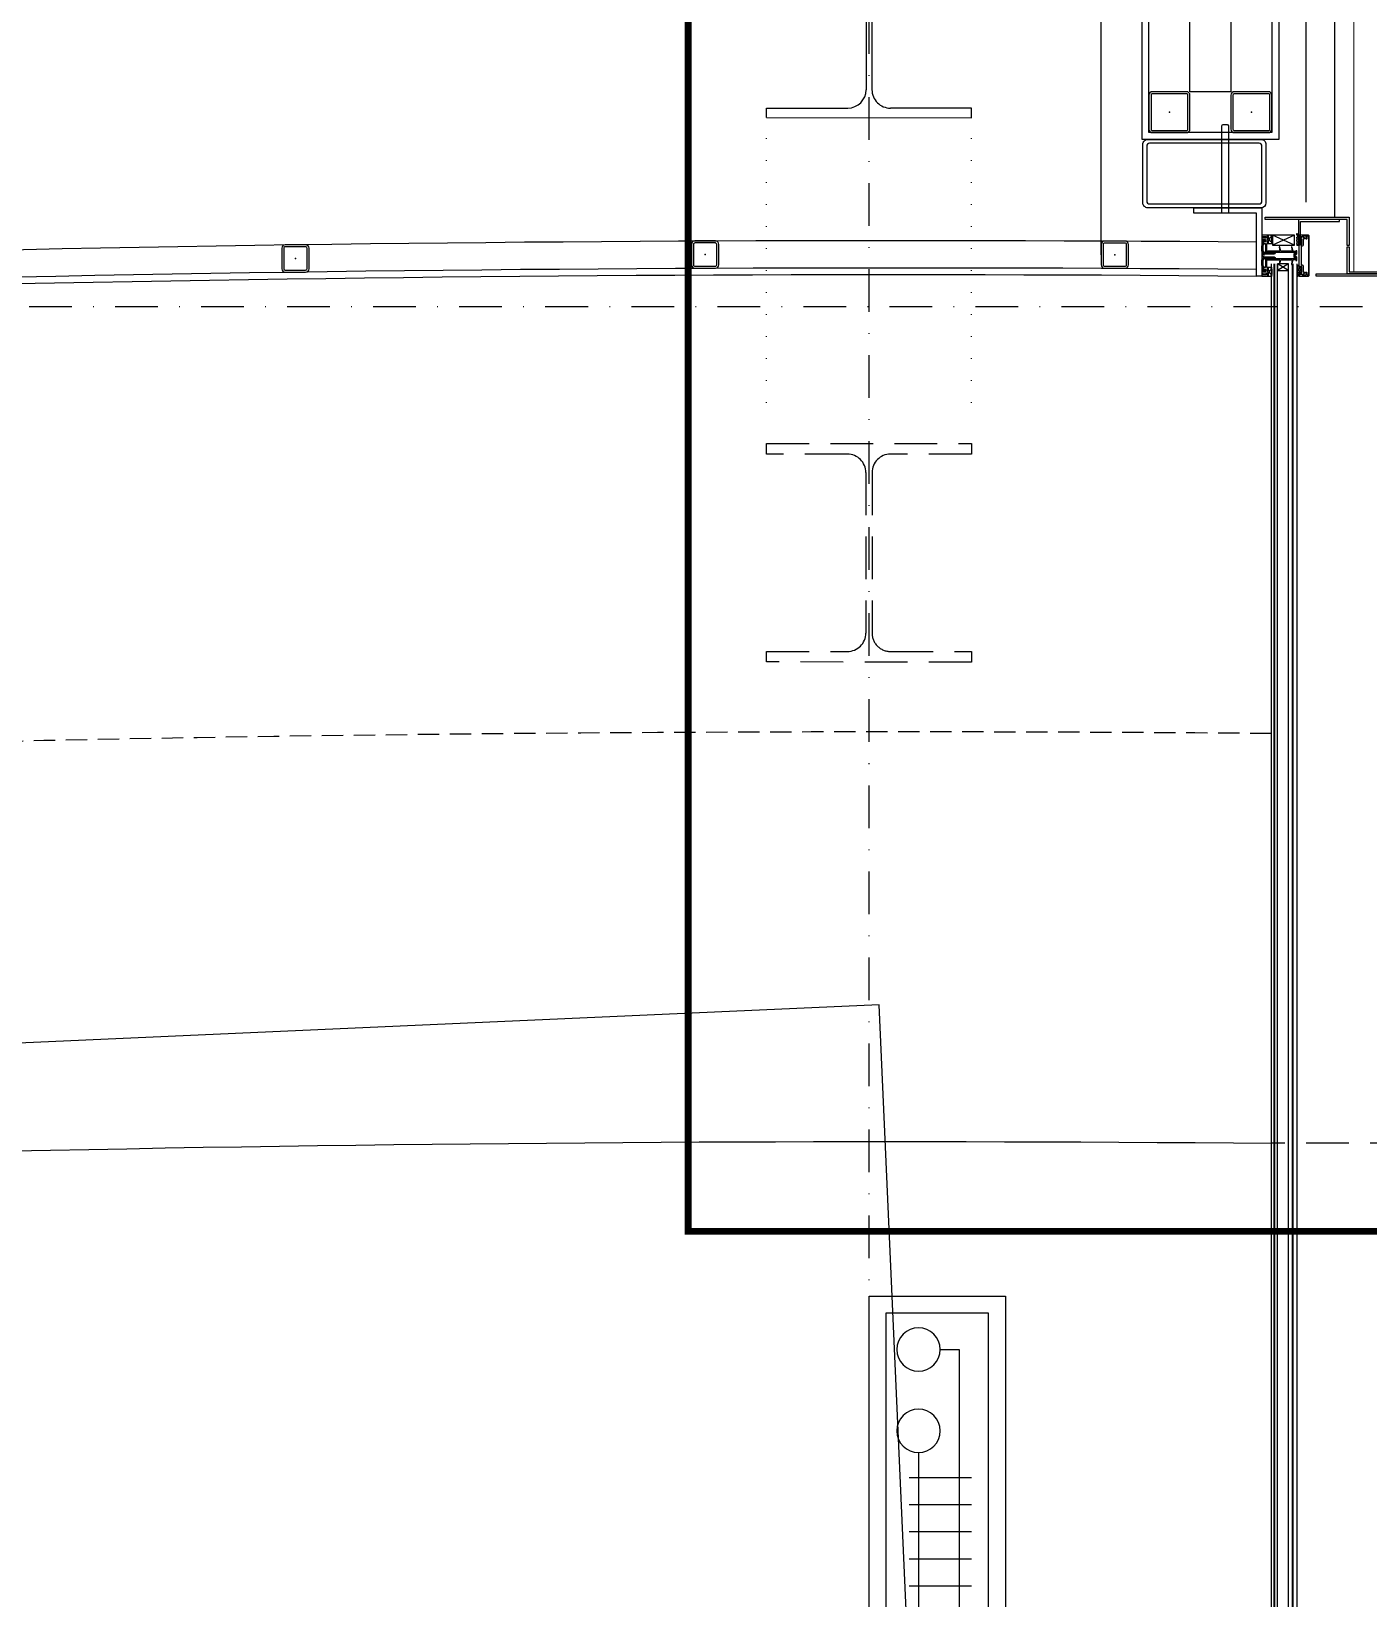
# Model space of a CAD drawing. Extents: x -1299 to 23780, y -3010 to 8106.
# Drawn here: x 10544.8 to 10740.5, y 1795.9 to 2025.3 of the extents above; entities that cross this region are included whole.
import ezdxf

# ---------------------------------------------------------------- set-up
doc = ezdxf.new("R2010")
doc.units = 0
doc.header["$LTSCALE"] = 25
doc.header["$MEASUREMENT"] = 0
for name, pattern in [('DASHDOT2', [0.5, 0.25, -0.125, 0, -0.125]), ('DASHED2', [0.375, 0.25, -0.125]), ('DOT2', [0.125, 0, -0.125]), ('HIDDEN', [0.375, 0.25, -0.125]), ('HIDDEN2', [4.7625, 3.175, -1.5875])]:
    doc.linetypes.add(name, pattern=pattern)
doc.layers.get('0').update_dxf_attribs({"color": 9, "lineweight": 9})
for name, color, linetype, lineweight in [('04', 9, 'Continuous', 9), ('06C', 9, 'Continuous', 9), ('06D', 9, 'Continuous', 9), ('10', 9, 'Continuous', 9), ('11', 9, 'Continuous', 9), ('15', 9, 'Continuous', 9), ('20', 9, 'DOT2', 9), ('21', 9, 'Continuous', 9), ('24', 9, 'DASHDOT2', 9), ('32', 9, 'Continuous', 9), ('33', 9, 'BATTING', 9)]:
    doc.layers.add(name, color=color, linetype=linetype, lineweight=lineweight)
doc.styles.add('MuuM_TEXT-STANDART', font='ARIALN.TTF')
doc.linetypes.add('BATTING', pattern='A,0.0001,-0.1,[134,ltypeshp.shx,S=0.1,R=0,X=-0.1,Y=0],-0.2,[134,ltypeshp.shx,S=0.1,R=180,X=0.1,Y=0],-0.1', length=0.4001)

# ---------------------------------------------------------------- blocks, each defined once
blk = doc.blocks.new('p-konvektor_audi')
for p, q in [((250, 89.48), (0, 89.47)), ((250, 89.47), (0, 89.48)), ((0, 89.48), (0, 69.47)), ((250, 69.47), (250, 89.47)), ((199.29, 85.44), (2.49, 85.42)), ((16.61, 71.95), (16.6, 86.99)), ((30.73, 71.95), (30.72, 86.99)), ((44.85, 71.95), (44.84, 86.99)), ((58.96, 71.95), (58.96, 86.99)), ((73.08, 71.95), (73.08, 86.99)), ((87.2, 71.95), (87.2, 86.99)), ((101.32, 71.95), (101.32, 86.99)), ((115.44, 71.95), (115.44, 86.99)), ((129.56, 71.95), (129.56, 86.99)), ((143.68, 71.95), (143.68, 86.98)), ((157.8, 71.95), (157.8, 86.98)), ((171.92, 71.94), (171.92, 86.98)), ((186.04, 71.94), (186.04, 86.98)), ((191.48, 71.95), (200.19, 86.99)), ((242.21, 82.69), (197.7, 82.69)), ((203.55, 84.5), (203.55, 75.36)), ((207.52, 84.5), (207.52, 75.36)), ((211.5, 84.5), (211.5, 75.36)), ((215.48, 84.5), (215.48, 75.36)), ((219.45, 84.5), (219.45, 75.36)), ((223.43, 84.5), (223.43, 75.36)), ((242.21, 79.91), (242.21, 82.69)), ((196.99, 81.46), (2.49, 81.45)), ((194.68, 77.48), (2.49, 77.47)), ((227.1, 76.72), (194.25, 76.73)), ((192.38, 73.51), (2.49, 73.49)), ((0, 69.47), (250, 69.47))]:
    blk.add_line(p, q)
for points in [[(250, 89.47), (0, 89.47), (0, 69.47), (250, 69.47)], [(247.51, 86.99), (247.51, 71.95), (2.49, 71.95), (2.49, 86.99)]]:
    blk.add_lwpolyline(points, close=True)
for centre in [(230.28, 76.72), (242.21, 76.72)]:
    blk.add_circle(centre, 3.18)
blk = doc.blocks.new('p-audi_arac')
at = {"layer": '06D', "lineweight": 0, "flags": 128}
blk.add_lwpolyline([(695.6, 0.8), (-4.4, 0.8), (-4.4, 400.8), (695.6, 400.8)], close=True, dxfattribs=at)
blk = doc.blocks.new('*U452')
at = {"layer": '15'}
for p, q in [((1.47, -18.95), (208.25, -18.95)), ((1.47, -19.35), (208.25, -19.35)), ((1.47, -19.42), (208.25, -19.42)), ((1.47, -19.82), (208.25, -19.82)), ((1.47, -21.42), (208.25, -21.42)), ((1.47, -22.02), (208.25, -22.02)), ((1.47, -22.1), (208.25, -22.1)), ((1.47, -22.7), (208.25, -22.7))]:
    blk.add_line(p, q, dxfattribs=at)
blk = doc.blocks.new('p-profil_bitis')
for p, q in [((-1.5, 2.16), (-3, 5.37)), ((-3, 2.16), (-1.5, 5.37)), ((1.2, 3.05), (2.2, 4.65)), ((2.2, 3.05), (1.2, 4.65))]:
    blk.add_line(p, q)
for points in [[(-2.9, 6.02), (-2.89, 6.01), (-2.88, 6), (-2.88, 6), (-2.87, 6), (-2.48, 6), (-2.47, 6), (-2.46, 6), (-2.46, 6.01), (-2.45, 6.02), (-2.43, 6.06), (-2.41, 6.08), (-2.4, 6.09), (-2.38, 6.09), (-2.37, 6.1), (-2.35, 6.09), (-2.33, 6.09), (-2.32, 6.08), (-2.3, 6.06), (-2.28, 6.01), (-2.27, 6.01), (-2.27, 6), (-2.26, 6), (-2.25, 6), (-1.76, 6), (-1.76, 5.49), (-1.76, 5.48), (-1.77, 5.47), (-1.77, 5.46), (-1.78, 5.46), (-1.79, 5.45), (-1.8, 5.45), (-1.81, 5.45), (-1.82, 5.46), (-1.83, 5.46), (-1.84, 5.47), (-1.89, 5.55), (-1.89, 5.56), (-1.9, 5.57), (-1.9, 5.57), (-1.91, 5.57), (-1.92, 5.57), (-1.93, 5.57), (-1.93, 5.56), (-1.94, 5.55), (-1.99, 5.46), (-1.99, 5.46), (-2, 5.46), (-2, 5.45), (-2.01, 5.45), (-2.02, 5.45), (-2.1, 5.45), (-2.11, 5.45), (-2.12, 5.45), (-2.12, 5.46), (-2.13, 5.46), (-2.13, 5.47), (-2.13, 5.47), (-2.14, 5.48), (-2.14, 5.5), (-2.23, 5.45), (-2.54, 5.45), (-2.62, 5.5), (-2.62, 5.48), (-2.63, 5.47), (-2.63, 5.46), (-2.63, 5.46), (-2.64, 5.45), (-2.65, 5.45), (-2.65, 5.45), (-2.74, 5.45), (-2.75, 5.45), (-2.76, 5.45), (-2.76, 5.46), (-2.77, 5.46), (-2.77, 5.46), (-2.82, 5.55), (-2.83, 5.56), (-2.83, 5.57), (-2.84, 5.57), (-2.85, 5.57), (-2.86, 5.57), (-2.86, 5.57), (-2.87, 5.56), (-2.87, 5.55), (-2.92, 5.47), (-2.93, 5.46), (-2.94, 5.46), (-2.95, 5.45), (-2.96, 5.45), (-2.97, 5.45), (-2.98, 5.46), (-2.99, 5.46), (-2.99, 5.47), (-3, 5.48), (-3, 5.49), (-3, 6.92), (-3, 6.93), (-3, 6.93), (-2.99, 6.94), (-2.99, 6.95), (-2.98, 6.95), (-2.97, 6.95), (-2.37, 6.95), (-2.36, 6.95), (-2.35, 6.95), (-2.35, 6.94), (-2.34, 6.93), (-2.34, 6.93), (-2.34, 6.92), (-2.34, 6.47), (-2.34, 6.44), (-2.32, 6.41), (-2.3, 6.38), (-2.28, 6.37), (-2.25, 6.35), (-2.22, 6.35), (-2.04, 6.35), (-2.03, 6.35), (-2.02, 6.35), (-2.01, 6.36), (-2, 6.37), (-1.99, 6.38), (-1.99, 6.39), (-1.99, 6.4), (-1.99, 6.54), (-2.05, 6.54), (-2.06, 6.54), (-2.08, 6.55), (-2.09, 6.55), (-2.09, 6.56), (-2.1, 6.58), (-2.1, 6.59), (-2.1, 6.6), (-2.1, 6.62), (-2.09, 6.63), (-2.08, 6.65), (-2.07, 6.66), (-2.05, 6.67), (-2.04, 6.68), (-2.02, 6.68), (-1.79, 6.68), (-1.78, 6.68), (-1.78, 6.68), (-1.77, 6.67), (-1.76, 6.66), (-1.76, 6.66), (-1.76, 6.65), (-1.76, 6.4), (-0.65, 6.4), (-0.62, 6.4), (-0.58, 6.39), (-0.56, 6.37), (-0.53, 6.35), (-0.51, 6.32), (-0.5, 6.28), (-0.5, 6.25), (-0.5, 2.04), (-0.5, 2.01), (-0.49, 1.99), (-0.47, 1.96), (-0.45, 1.94), (-0.42, 1.93), (-0.39, 1.92), (-0.36, 1.92), (-0.33, 1.93), (-0.31, 1.94), (-0.29, 1.96), (-0.27, 1.99), (-0.26, 2.01), (-0.25, 2.04), (-0.25, 2.25), (-0.25, 2.26), (-0.25, 2.26), (-0.25, 2.27), (-0.24, 2.28), (-0.23, 2.28), (-0.23, 2.28), (0.22, 2.28), (0.23, 2.28), (0.24, 2.28), (0.25, 2.27), (0.25, 2.26), (0.25, 2.26), (0.26, 2.25), (0.26, 2.04), (0.26, 2.01), (0.27, 1.99), (0.29, 1.96), (0.31, 1.94), (0.33, 1.93), (0.36, 1.92), (0.39, 1.92), (0.42, 1.93), (0.45, 1.94), (0.47, 1.96), (0.49, 1.99), (0.5, 2.01), (0.5, 2.04), (0.5, 6.25), (0.51, 6.29), (0.52, 6.33), (0.54, 6.36), (0.58, 6.38), (0.61, 6.4), (0.65, 6.4), (1.76, 6.4), (1.76, 6.65), (1.76, 6.66), (1.76, 6.66), (1.77, 6.67), (1.77, 6.67), (1.78, 6.68), (1.78, 6.68), (1.79, 6.68), (2.02, 6.68), (2.04, 6.68), (2.06, 6.67), (2.08, 6.66), (2.09, 6.64), (2.1, 6.62), (2.1, 6.6), (2.1, 6.59), (2.1, 6.58), (2.1, 6.57), (2.09, 6.56), (2.08, 6.55), (2.07, 6.54), (2.06, 6.54), (2.05, 6.54), (1.99, 6.54), (1.99, 6.4), (1.99, 6.39), (1.99, 6.38), (2, 6.37), (2.01, 6.36), (2.02, 6.35), (2.03, 6.35), (2.04, 6.35), (2.22, 6.35), (2.25, 6.35), (2.28, 6.37), (2.3, 6.38), (2.32, 6.41), (2.34, 6.44), (2.34, 6.47), (2.34, 6.92), (2.34, 6.93), (2.34, 6.93), (2.35, 6.94), (2.35, 6.95), (2.36, 6.95), (2.37, 6.95), (2.97, 6.95), (2.98, 6.95), (2.98, 6.95), (2.99, 6.94), (2.99, 6.94), (3, 6.93), (3, 6.93), (3, 6.92), (3, 5.49), (3, 5.48), (3, 5.47), (2.99, 5.46), (2.98, 5.46), (2.97, 5.45), (2.96, 5.45), (2.96, 5.45), (2.95, 5.45), (2.94, 5.46), (2.93, 5.46), (2.92, 5.47), (2.87, 5.55), (2.87, 5.56), (2.86, 5.57), (2.86, 5.57), (2.85, 5.57), (2.84, 5.57), (2.83, 5.57), (2.83, 5.56), (2.82, 5.55), (2.77, 5.46), (2.77, 5.46), (2.76, 5.46), (2.76, 5.45), (2.75, 5.45), (2.74, 5.45), (2.65, 5.45), (2.65, 5.45), (2.64, 5.45), (2.63, 5.46), (2.63, 5.46), (2.63, 5.47), (2.62, 5.48), (2.62, 5.5), (2.53, 5.45), (2.22, 5.45), (2.13, 5.5), (2.13, 5.48), (2.13, 5.47), (2.13, 5.47), (2.13, 5.46), (2.12, 5.46), (2.12, 5.45), (2.11, 5.45), (2.1, 5.45), (2.02, 5.45), (2.01, 5.45), (2, 5.45), (1.99, 5.46), (1.99, 5.46), (1.94, 5.55), (1.93, 5.56), (1.93, 5.57), (1.92, 5.57), (1.91, 5.57), (1.9, 5.57), (1.9, 5.57), (1.89, 5.56), (1.89, 5.55), (1.84, 5.47), (1.83, 5.46), (1.82, 5.46), (1.81, 5.45), (1.8, 5.45), (1.79, 5.45), (1.78, 5.46), (1.77, 5.46), (1.77, 5.47), (1.76, 5.48), (1.76, 5.49), (1.76, 6), (2.25, 6), (2.26, 6), (2.26, 6), (2.27, 6.01), (2.27, 6.01), (2.28, 6.01), (2.3, 6.06), (2.31, 6.07), (2.33, 6.09), (2.34, 6.09), (2.36, 6.1), (2.37, 6.1), (2.39, 6.09), (2.4, 6.09), (2.42, 6.07), (2.43, 6.06), (2.45, 6.02), (2.46, 6.01), (2.46, 6), (2.47, 6), (2.48, 6), (2.87, 6), (2.88, 6), (2.88, 6), (2.89, 6.01), (2.9, 6.02), (2.9, 6.02), (2.9, 6.03), (2.9, 6.04), (2.9, 6.05), (2.87, 6.1), (2.86, 6.11), (2.85, 6.11), (2.84, 6.12), (2.83, 6.12), (2.82, 6.12), (2.81, 6.12), (2.8, 6.11), (2.79, 6.11), (2.78, 6.1), (2.74, 6.02), (2.73, 6.01), (2.72, 6.01), (2.72, 6), (2.71, 6), (2.7, 6), (2.69, 6.01), (2.69, 6.01), (2.68, 6.02), (2.64, 6.1), (2.63, 6.11), (2.62, 6.11), (2.61, 6.12), (2.6, 6.12), (2.59, 6.12), (2.58, 6.12), (2.57, 6.11), (2.56, 6.11), (2.55, 6.1), (2.51, 6.02), (2.5, 6.01), (2.5, 6.01), (2.49, 6), (2.48, 6), (2.48, 6), (2.47, 6), (2.46, 6.01), (2.46, 6.01), (2.45, 6.02), (2.41, 6.1), (2.4, 6.11), (2.39, 6.11), (2.38, 6.12), (2.37, 6.12), (2.36, 6.12), (2.35, 6.12), (2.34, 6.11), (2.33, 6.11), (2.32, 6.1), (2.28, 6.02), (2.27, 6.01), (2.26, 6.01), (2.26, 6), (2.25, 6), (2.24, 6), (2.24, 6.01), (2.23, 6.01), (2.22, 6.02), (2.18, 6.1), (2.17, 6.11), (2.16, 6.11), (2.15, 6.12), (2.14, 6.12), (2.13, 6.12), (2.12, 6.12), (2.11, 6.11), (2.1, 6.11), (2.09, 6.1), (2.05, 6.02), (2.04, 6.01), (2.03, 6.01), (2.03, 6), (2.02, 6), (2.01, 6), (2.01, 6.01), (2, 6.01), (1.99, 6.02), (1.95, 6.1), (1.94, 6.11), (1.93, 6.11), (1.92, 6.12), (1.91, 6.12), (1.9, 6.12), (1.89, 6.12), (1.88, 6.11), (1.87, 6.11), (1.86, 6.1), (1.82, 6.02), (1.81, 6.01), (1.81, 6.01), (1.8, 6), (1.79, 6), (1.78, 6), (1.77, 6.01), (1.77, 6.01), (1.76, 6.02), (1.76, 6.02), (1.76, 6.03), (1.76, 6.17), (1.76, 6.18), (1.76, 6.19), (1.75, 6.19), (1.74, 6.2), (1.74, 6.2), (1.73, 6.2), (0.8, 6.2), (0.8, 6.23), (0.79, 6.25), (0.77, 6.27), (0.76, 6.28), (0.73, 6.3), (0.71, 6.3), (0.68, 6.3), (0.66, 6.29), (0.64, 6.28), (0.62, 6.26), (0.61, 6.24), (0.6, 6.22), (0.6, 6.2), (0.6, 6.17), (0.61, 6.15), (0.63, 6.13), (0.65, 6.12), (0.65, 4.3), (1.25, 4.41), (1.26, 4.41), (1.27, 4.4), (1.28, 4.4), (1.29, 4.39), (1.3, 4.38), (1.3, 4.38), (1.3, 4.37), (1.3, 4.36), (1.29, 4.35), (1.29, 4.34), (1.28, 4.33), (1.27, 4.33), (0.65, 4.15), (0.65, 2.51), (1.25, 2.62), (1.26, 2.62), (1.27, 2.61), (1.28, 2.61), (1.29, 2.6), (1.3, 2.59), (1.3, 2.59), (1.3, 2.58), (1.3, 2.57), (1.29, 2.56), (1.29, 2.55), (1.28, 2.54), (1.27, 2.54), (0.64, 2.36), (0.62, 2.35), (0.6, 2.33), (0.59, 2.32), (0.58, 2.3), (0.58, 2.28), (0.58, 1.97), (0.7, 1.97), (0.7, 1.83), (0.26, 1.83), (0.14, 1.95), (0.14, 2.05), (0.14, 2.06), (0.14, 2.06), (0.13, 2.07), (0.13, 2.07), (0.12, 2.08), (0.12, 2.08), (0.11, 2.08), (-0.11, 2.08), (-0.12, 2.08), (-0.12, 2.08), (-0.13, 2.07), (-0.13, 2.07), (-0.14, 2.06), (-0.14, 2.06), (-0.14, 2.05), (-0.14, 1.95), (-0.26, 1.83), (-0.7, 1.83), (-0.7, 1.97), (-0.58, 1.97), (-0.58, 2.28), (-0.58, 2.3), (-0.59, 2.32), (-0.6, 2.34), (-0.62, 2.35), (-0.64, 2.36), (-1.27, 2.54), (-1.28, 2.54), (-1.29, 2.55), (-1.29, 2.56), (-1.3, 2.57), (-1.3, 2.58), (-1.3, 2.59), (-1.3, 2.59), (-1.29, 2.6), (-1.28, 2.61), (-1.27, 2.61), (-1.26, 2.62), (-1.25, 2.62), (-0.65, 2.51), (-0.65, 4.15), (-1.27, 4.33), (-1.28, 4.33), (-1.29, 4.34), (-1.29, 4.35), (-1.3, 4.36), (-1.3, 4.37), (-1.3, 4.38), (-1.3, 4.38), (-1.29, 4.39), (-1.28, 4.4), (-1.27, 4.4), (-1.26, 4.41), (-1.25, 4.41), (-0.65, 4.3), (-0.65, 6.12), (-0.63, 6.13), (-0.61, 6.15), (-0.6, 6.17), (-0.6, 6.2), (-0.6, 6.22), (-0.61, 6.24), (-0.62, 6.26), (-0.64, 6.28), (-0.66, 6.29), (-0.68, 6.3), (-0.71, 6.3), (-0.73, 6.3), (-0.76, 6.28), (-0.77, 6.27), (-0.79, 6.25), (-0.8, 6.23), (-0.8, 6.2), (-1.73, 6.2), (-1.74, 6.2), (-1.74, 6.2), (-1.75, 6.19), (-1.76, 6.19), (-1.76, 6.18), (-1.76, 6.17), (-1.76, 6.03), (-1.76, 6.02), (-1.76, 6.02), (-1.77, 6.01), (-1.78, 6.01), (-1.78, 6), (-1.79, 6), (-1.8, 6), (-1.81, 6.01), (-1.81, 6.01), (-1.82, 6.02), (-1.86, 6.1), (-1.87, 6.11), (-1.88, 6.11), (-1.89, 6.12), (-1.9, 6.12), (-1.91, 6.12), (-1.92, 6.12), (-1.93, 6.11), (-1.94, 6.11), (-1.95, 6.1), (-1.99, 6.02), (-2, 6.01), (-2.01, 6.01), (-2.01, 6), (-2.02, 6), (-2.03, 6), (-2.03, 6.01), (-2.04, 6.01), (-2.05, 6.02), (-2.09, 6.1), (-2.1, 6.11), (-2.11, 6.11), (-2.12, 6.12), (-2.13, 6.12), (-2.14, 6.12), (-2.15, 6.12), (-2.16, 6.11), (-2.17, 6.11), (-2.18, 6.1), (-2.22, 6.02), (-2.23, 6.01), (-2.24, 6.01), (-2.24, 6), (-2.25, 6), (-2.26, 6), (-2.26, 6.01), (-2.27, 6.01), (-2.28, 6.02), (-2.32, 6.1), (-2.33, 6.11), (-2.34, 6.11), (-2.35, 6.12), (-2.36, 6.12), (-2.37, 6.12), (-2.38, 6.12), (-2.39, 6.11), (-2.4, 6.11), (-2.41, 6.1), (-2.45, 6.02), (-2.46, 6.01), (-2.46, 6.01), (-2.47, 6), (-2.48, 6), (-2.48, 6), (-2.49, 6), (-2.5, 6.01), (-2.5, 6.01), (-2.51, 6.02), (-2.55, 6.1), (-2.56, 6.11), (-2.57, 6.11), (-2.58, 6.12), (-2.59, 6.12), (-2.6, 6.12), (-2.61, 6.12), (-2.62, 6.11), (-2.63, 6.11), (-2.64, 6.1), (-2.68, 6.02), (-2.69, 6.01), (-2.69, 6.01), (-2.7, 6), (-2.71, 6), (-2.72, 6), (-2.73, 6.01), (-2.73, 6.01), (-2.74, 6.02), (-2.78, 6.1), (-2.79, 6.11), (-2.8, 6.11), (-2.81, 6.12), (-2.82, 6.12), (-2.83, 6.12), (-2.84, 6.12), (-2.85, 6.11), (-2.86, 6.11), (-2.87, 6.1), (-2.9, 6.05), (-2.9, 6.04), (-2.9, 6.03)], [(-3, 5.37), (-1.5, 5.37), (-1.5, 2.16), (-3, 2.16)], [(-2.81, 6.34), (-2.81, 6.33), (-2.8, 6.33), (-2.8, 6.32), (-2.79, 6.32), (-2.78, 6.32), (-2.56, 6.32), (-2.55, 6.32), (-2.55, 6.32), (-2.54, 6.33), (-2.54, 6.33), (-2.53, 6.34), (-2.53, 6.34), (-2.53, 6.35), (-2.53, 6.77), (-2.53, 6.78), (-2.53, 6.78), (-2.54, 6.79), (-2.54, 6.79), (-2.55, 6.8), (-2.55, 6.8), (-2.56, 6.8), (-2.78, 6.8), (-2.79, 6.8), (-2.79, 6.8), (-2.8, 6.79), (-2.8, 6.79), (-2.81, 6.78), (-2.81, 6.77)], [(-2.68, 5.61), (-2.67, 5.59), (-2.67, 5.58), (-2.65, 5.58), (-2.64, 5.57), (-2.63, 5.57), (-2.62, 5.57), (-2.62, 5.53), (-2.58, 5.57), (-2.17, 5.57), (-2.14, 5.53), (-2.14, 5.57), (-2.13, 5.57), (-2.12, 5.57), (-2.11, 5.57), (-2.1, 5.58), (-2.09, 5.59), (-2.08, 5.6), (-2.08, 5.61), (-2.08, 5.62), (-2.08, 5.68), (-2.21, 5.81), (-2.55, 5.81), (-2.68, 5.68), (-2.68, 5.62)], [(1.2, 3.05), (1.2, 4.65), (2.2, 4.65), (2.2, 3.05)], [(2.13, 5.57), (2.13, 5.53), (2.17, 5.57), (2.58, 5.57), (2.62, 5.53), (2.62, 5.57), (2.63, 5.57), (2.64, 5.57), (2.65, 5.57), (2.66, 5.58), (2.67, 5.59), (2.68, 5.6), (2.68, 5.61), (2.68, 5.62), (2.68, 5.68), (2.55, 5.81), (2.21, 5.81), (2.08, 5.68), (2.08, 5.62), (2.08, 5.61), (2.08, 5.6), (2.09, 5.59), (2.1, 5.58), (2.11, 5.57), (2.12, 5.57)], [(2.53, 6.35), (2.53, 6.34), (2.54, 6.33), (2.54, 6.33), (2.55, 6.32), (2.55, 6.32), (2.56, 6.32), (2.78, 6.32), (2.79, 6.32), (2.79, 6.32), (2.8, 6.33), (2.81, 6.33), (2.81, 6.34), (2.81, 6.35), (2.81, 6.77), (2.81, 6.78), (2.81, 6.78), (2.8, 6.79), (2.8, 6.79), (2.79, 6.8), (2.79, 6.8), (2.78, 6.8), (2.56, 6.8), (2.55, 6.8), (2.55, 6.8), (2.54, 6.79), (2.54, 6.79), (2.53, 6.78), (2.53, 6.77)], [(2.85, 0.85), (2.85, 1), (2.77, 1.14), (2.89, 1.5), (3, 1.5), (3, 0.1), (2.9, 0), (-2.9, 0), (-3, 0.1), (-3, 1.5), (-2.89, 1.5), (-2.77, 1.14), (-2.85, 0.99), (-2.85, 0.85), (-2.87, 0.85), (-2.87, 0.5), (-2.82, 0.45), (-2.47, 0.45), (-2.47, 0.37), (-2.52, 0.32), (-2.82, 0.32), (-2.87, 0.27), (-2.87, 0.18), (-2.82, 0.13), (2.82, 0.13), (2.87, 0.18), (2.87, 0.27), (2.82, 0.32), (2.52, 0.32), (2.47, 0.37), (2.47, 0.45), (2.82, 0.45), (2.87, 0.5), (2.87, 0.85)], [(-2.8, 0.99), (-2.69, 0.82), (-2.63, 0.73), (-2.54, 0.57), (-2.5, 0.55), (-2.47, 0.56), (-2.45, 0.6), (-2.45, 0.85), (-2.4, 0.9), (-1.53, 0.9), (-1.42, 0.94), (-1.38, 1.05), (-1.38, 1.13), (-1.33, 1.18), (-0.02, 1.18), (-0.01, 1.2), (0.01, 1.2), (0.03, 1.18), (1.33, 1.18), (1.38, 1.13), (1.38, 1.05), (1.42, 0.94), (1.53, 0.9), (2.4, 0.9), (2.45, 0.85), (2.45, 0.6), (2.47, 0.56), (2.5, 0.55), (2.54, 0.57), (2.63, 0.73), (2.8, 0.99), (2.78, 1.04), (2.71, 1.07), (2.7, 1.11), (2.7, 1.13), (2.8, 1.5), (2.48, 1.5), (2.4, 1.42), (2.4, 1.36), (2.52, 1.36), (2.52, 1.2), (2.42, 1.1), (1.58, 1.1), (1.58, 1.36), (1.7, 1.36), (1.7, 1.42), (1.62, 1.5), (-1.62, 1.5), (-1.7, 1.42), (-1.7, 1.36), (-1.58, 1.36), (-1.58, 1.1), (-2.42, 1.1), (-2.52, 1.2), (-2.52, 1.36), (-2.4, 1.36), (-2.4, 1.42), (-2.48, 1.5), (-2.8, 1.5), (-2.7, 1.13), (-2.7, 1.11), (-2.71, 1.07), (-2.78, 1.03)]]:
    blk.add_lwpolyline(points, close=True)
for points in [[(0.35, 6.5), (0.3, 6.68), (0.2, 6.79), (0.02, 6.85), (-0.16, 6.81), (-0.3, 6.68), (-0.35, 6.5), (-0.35, 6.55), (-0.36, 6.6), (-0.37, 6.65), (-0.39, 6.69), (-0.42, 6.74), (-0.45, 6.78), (-0.48, 6.82), (-0.52, 6.85), (-0.56, 6.88), (-0.6, 6.9), (-0.65, 6.92), (-0.7, 6.94), (-0.75, 6.95), (-0.8, 6.95), (-1.4, 6.95), (-1.54, 6.89), (-1.6, 6.85), (-2.1, 6.85), (-2.25, 6.78), (-2.3, 6.65), (-2.3, 6.6), (-2.25, 6.47), (-2.14, 6.4), (-2.04, 6.39), (-2.01, 6.53), (-2.11, 6.55), (-2.15, 6.6), (-2.15, 6.65), (-2.1, 6.7), (-1.6, 6.7), (-1.46, 6.76), (-1.4, 6.8), (-0.8, 6.8), (-0.64, 6.75), (-0.55, 6.66), (-0.5, 6.5), (-0.5, 5.15), (-0.4, 5.01), (-0.27, 5.02), (-0.2, 5.17), (-0.25, 5.2), (-0.2, 5.23), (-0.2, 5.35), (-0.25, 5.38), (-0.2, 5.41), (-0.2, 5.53), (-0.25, 5.56), (-0.2, 5.59), (-0.2, 5.71), (-0.25, 5.74), (-0.2, 5.77), (-0.2, 5.89), (-0.25, 5.92), (-0.2, 5.95), (-0.2, 6.07), (-0.25, 6.1), (-0.2, 6.13), (-0.2, 6.25), (-0.25, 6.28), (-0.2, 6.31), (-0.2, 6.5), (-0.12, 6.66), (0.02, 6.7), (0.12, 6.66), (0.2, 6.5), (0.2, 6.4), (0.25, 6.37), (0.2, 6.34), (0.2, 6.22), (0.25, 6.19), (0.2, 6.16), (0.2, 6.04), (0.25, 6.01), (0.2, 5.98), (0.2, 5.86), (0.25, 5.83), (0.2, 5.8), (0.2, 5.68), (0.25, 5.65), (0.2, 5.62), (0.2, 5.5), (0.25, 5.47), (0.2, 5.44), (0.2, 5.32), (0.25, 5.29), (0.2, 5.26), (0.2, 5.15), (0.3, 5.01), (0.4, 5.01), (0.5, 5.15), (0.5, 6.5), (0.55, 6.66), (0.64, 6.75), (0.8, 6.8), (1.4, 6.8), (1.46, 6.76), (1.6, 6.7), (2.1, 6.7), (2.15, 6.65), (2.15, 6.6), (2.11, 6.55), (2.01, 6.53), (2.04, 6.39), (2.13, 6.4), (2.25, 6.47), (2.3, 6.6), (2.3, 6.65), (2.23, 6.8), (2.1, 6.85), (1.6, 6.85), (1.54, 6.89), (1.4, 6.95), (0.8, 6.95), (0.75, 6.95), (0.7, 6.94), (0.65, 6.92), (0.61, 6.9), (0.56, 6.88), (0.52, 6.85), (0.48, 6.82), (0.45, 6.78), (0.42, 6.74), (0.4, 6.69), (0.38, 6.65), (0.36, 6.6), (0.35, 6.55), (0.35, 6.5), (0.35, 5.15)], [(-0.35, 6.5), (-0.35, 5.15)]]:
    blk.add_lwpolyline(points)
for points in [[(-1.77, 1.34, -10), (-1.77, 1.49, -10), (-1.76, 1.51, -10), (-1.73, 1.52, -10), (-1.64, 1.5, -10), (-1.48, 1.5, -10), (-1.48, 1.74, -10), (-1.52, 1.81, -10), (-1.54, 1.83, -10), (-1.57, 1.81, -10), (-1.62, 1.73, -10), (-1.65, 1.71, -10), (-1.69, 1.73, -10), (-1.74, 1.81, -10), (-1.77, 1.83, -10), (-1.79, 1.81, -10), (-1.84, 1.73, -10), (-1.88, 1.71, -10), (-1.91, 1.73, -10), (-1.96, 1.81, -10), (-1.99, 1.83, -10), (-2.01, 1.81, -10), (-2.06, 1.73, -10), (-2.09, 1.71, -10), (-2.13, 1.73, -10), (-2.18, 1.81, -10), (-2.2, 1.83, -10), (-2.23, 1.81, -10), (-2.28, 1.73, -10), (-2.31, 1.71, -10), (-2.35, 1.73, -10), (-2.4, 1.81, -10), (-2.42, 1.83, -10), (-2.45, 1.81, -10), (-2.5, 1.73, -10), (-2.53, 1.71, -10), (-2.57, 1.73, -10), (-2.62, 1.81, -10), (-2.64, 1.83, -10), (-2.67, 1.81, -10), (-2.74, 1.69, -10), (-2.86, 1.65, -10), (-2.95, 1.78, -10), (-3.09, 1.83, -10), (-3.21, 1.83, -10), (-3.23, 1.82, -10), (-3.24, 1.79, -10), (-3.23, 1.78, -10), (-3.14, 1.76, -10), (-3.02, 1.69, -10), (-2.98, 1.62, -10), (-2.98, 1.5, -10), (-2.55, 1.5, -10), (-2.46, 1.52, -10), (-2.45, 1.52, -10), (-2.44, 1.52, -10), (-2.43, 1.49, -10), (-2.43, 1.34, -10), (-2.54, 1.34, -10), (-2.54, 1.31, -10), (-2.38, 1.16, -10), (-2.34, 1.14, -10), (-2.22, 1.2, -10), (-1.97, 1.2, -10), (-1.86, 1.14, -10), (-1.8, 1.16, -10), (-1.66, 1.31, -10), (-1.66, 1.34, -10), (-1.77, 1.34, -10)], [(-1.89, 1.35, -10), (-1.93, 1.31, -10), (-2.26, 1.31, -10), (-2.31, 1.35, -10), (-2.31, 1.47, -10), (-2.26, 1.51, -10), (-1.93, 1.51, -10), (-1.89, 1.47, -10), (-1.89, 1.46, -10), (-1.89, 1.35, -10)], [(1.76, 1.34, -10), (1.76, 1.49, -10), (1.76, 1.51, -10), (1.73, 1.52, -10), (1.64, 1.5, -10), (1.48, 1.5, -10), (1.48, 1.74, -10), (1.52, 1.81, -10), (1.54, 1.83, -10), (1.57, 1.81, -10), (1.62, 1.73, -10), (1.65, 1.71, -10), (1.69, 1.73, -10), (1.74, 1.81, -10), (1.76, 1.83, -10), (1.79, 1.81, -10), (1.84, 1.73, -10), (1.88, 1.71, -10), (1.91, 1.73, -10), (1.96, 1.81, -10), (1.99, 1.83, -10), (2.01, 1.81, -10), (2.06, 1.73, -10), (2.09, 1.71, -10), (2.13, 1.73, -10), (2.18, 1.81, -10), (2.2, 1.83, -10), (2.23, 1.81, -10), (2.28, 1.73, -10), (2.31, 1.71, -10), (2.35, 1.73, -10), (2.4, 1.81, -10), (2.42, 1.83, -10), (2.45, 1.81, -10), (2.5, 1.73, -10), (2.53, 1.71, -10), (2.57, 1.73, -10), (2.62, 1.81, -10), (2.64, 1.83, -10), (2.67, 1.81, -10), (2.74, 1.69, -10), (2.86, 1.65, -10), (2.95, 1.78, -10), (3.09, 1.83, -10), (3.21, 1.83, -10), (3.23, 1.82, -10), (3.24, 1.79, -10), (3.23, 1.78, -10), (3.14, 1.76, -10), (3.02, 1.69, -10), (2.98, 1.62, -10), (2.98, 1.5, -10), (2.55, 1.5, -10), (2.46, 1.52, -10), (2.45, 1.52, -10), (2.44, 1.52, -10), (2.42, 1.49, -10), (2.42, 1.34, -10), (2.53, 1.34, -10), (2.53, 1.31, -10), (2.38, 1.16, -10), (2.34, 1.14, -10), (2.22, 1.2, -10), (1.97, 1.2, -10), (1.86, 1.14, -10), (1.8, 1.16, -10), (1.65, 1.31, -10), (1.65, 1.34, -10), (1.76, 1.34, -10)], [(1.88, 1.35, -10), (1.93, 1.31, -10), (2.26, 1.31, -10), (2.3, 1.35, -10), (2.3, 1.47, -10), (2.26, 1.51, -10), (1.93, 1.51, -10), (1.89, 1.47, -10), (1.88, 1.46, -10), (1.88, 1.35, -10)]]:
    blk.add_polyline3d(points)
blk = doc.blocks.new('Prf-40x40')
for points in [[(1.5, -2), (-1.5, -2, -0.414214), (-2, -1.5), (-2, 1.5, -0.414214), (-1.5, 2), (1.5, 2, -0.414214), (2, 1.5), (2, -1.5, -0.414214)], [(1.5, -1.7), (-1.5, -1.7, -0.414214), (-1.7, -1.5), (-1.7, 1.5, -0.414214), (-1.5, 1.7), (1.5, 1.7, -0.414214), (1.7, 1.5), (1.7, -1.5, -0.414214)]]:
    blk.add_lwpolyline(points, format="xyb", close=True)
blk.add_point((0, 0))
blk = doc.blocks.new('prf-300')
at = {"linetype": 'Continuous'}
for p, q in [((0, 29), (30, 29)), ((0, 29), (0, 27.6)), ((0, 27.6), (11.88, 27.6)), ((30, 27.6), (18.13, 27.6)), ((30, 29), (30, 27.6)), ((14.58, 24.9), (14.58, 4.1)), ((15.43, 24.9), (15.43, 4.1)), ((0, 1.4), (11.88, 1.4)), ((0, 0), (0, 1.4)), ((30, 1.4), (18.13, 1.4)), ((30, 0), (30, 1.4)), ((0, 0), (30, 0))]:
    blk.add_line(p, q, dxfattribs=at)
for centre, start, end in [((11.88, 24.9), 0, 90), ((18.13, 24.9), 90, 180), ((11.88, 4.1), 270, 0), ((18.13, 4.1), 180, 270)]:
    blk.add_arc(centre, 2.7, start, end, dxfattribs=at)
blk = doc.blocks.new('p-cam dönüş noktası')
at = {"layer": '21', "elevation": 0}
for points in [[(-26.5, 56.83), (-34.04, 56.83), (-26.5, 42.14)], [(-26.5, 56.83), (-18.95, 56.83), (-26.5, 42.14)], [(-26.5, 27.45), (-34.04, 27.45), (-26.5, 42.14)], [(-26.5, 27.45), (-18.95, 27.45), (-26.5, 42.14)]]:
    blk.add_lwpolyline(points, dxfattribs=at)
at = {"layer": '21', "linetype": 'DASHED2', "elevation": 0}
blk.add_lwpolyline([(-26.5, 42.14), (-84.7, 42.14)], dxfattribs=at)
at = {"layer": '21', "style": 'MuuM_TEXT-STANDART'}
for s, p in [('CAM DÖNÜŞ ', (0, 0)), ('NOKTASI', (19.23, 10.07))]:
    blk.add_text(s, height=10, rotation=90, dxfattribs=at).set_placement(p)
blk = doc.blocks.new('prf-60x60')
for points in [[(-2.5, -6), (2.5, -6, 0.414214), (3, -5.5), (3, -0.5, 0.414214), (2.5, 0), (-2.5, 0, 0.414214), (-3, -0.5), (-3, -5.5, 0.414214)], [(-2.5, -5.7), (2.5, -5.7, 0.414214), (2.7, -5.5), (2.7, -0.5, 0.414214), (2.5, -0.3), (-2.5, -0.3, 0.414214), (-2.7, -0.5), (-2.7, -5.5, 0.414214)]]:
    blk.add_lwpolyline(points, format="xyb", close=True)
at = {"color": 252}
blk.add_point((0, -3), dxfattribs=at)

msp = doc.modelspace()

# ---------------------------------------------------------------- linework, layer by layer
at = {"layer": '06C'}
msp.add_lwpolyline([(9998.81, 1952.98), (10012.63, 1826.73, -0.029535), (10726.45, 1862.43)], format="xyb", dxfattribs=at)
at = {"layer": '06D', "linetype": 'HIDDEN', "lineweight": 0}
for p, q in [((10652.49, 1964.92), (10682.49, 1964.91)), ((10652.49, 1963.37), (10652.49, 1964.92)), ((10682.49, 1964.91), (10682.49, 1963.36)), ((10664.34, 1963.36), (10652.49, 1963.37)), ((10682.49, 1963.36), (10670.64, 1963.36)), ((10667.04, 1960.66), (10667.04, 1937.16)), ((10667.94, 1960.66), (10667.94, 1937.16)), ((10652.49, 1934.47), (10664.34, 1934.46)), ((10652.49, 1932.92), (10652.49, 1934.47)), ((10670.64, 1934.46), (10682.49, 1934.46)), ((10682.49, 1934.46), (10682.49, 1932.91)), ((10682.49, 1932.91), (10652.49, 1932.92))]:
    msp.add_line(p, q, dxfattribs=at)
at = {"layer": '06D'}
for points in [[(10735.7, 1998.05), (10735.71, 2833.2), (9855, 2833.25)], [(10720.5, 2365), (10720.5, 2016.45), (10714.5, 2016.45), (10714.5, 2365)], [(10701.5, 1992.58), (10701.5, 2044.59)]]:
    msp.add_lwpolyline(points, dxfattribs=at)
msp.add_lwpolyline([(9997.25, 2013.17), (10003.24, 1958.49, -0.029197), (10724.29, 1994.45, -0.029197)], format="xyb", dxfattribs=at)
at = {"layer": '06D', "linetype": 'HIDDEN', "lineweight": 0}
for centre, start, end in [((10664.34, 1960.66), 359.9912, 89.9912), ((10670.64, 1960.66), 89.9912, 179.9912), ((10664.34, 1937.16), 269.9912, 359.9912), ((10670.64, 1937.16), 179.9912, 269.9912)]:
    msp.add_arc(centre, 2.7, start, end, dxfattribs=at)
at = {"layer": '10', "const_width": 0.1}
msp.add_lwpolyline([(10738.5, 1990.05), (10738.5, 2836), (9848.37, 2836)], dxfattribs=at)
at = {"layer": '10'}
msp.add_lwpolyline([(10719.15, 1998.65), (10719.15, 2011.47), (10719.28, 2011.65), (10720.02, 2011.65), (10720.15, 2011.47), (10720.15, 1998.65)], dxfattribs=at)
for points in [[(10725.61, 2008.75), (10725.61, 2000.15, -0.412203), (10724.92, 1999.45), (10708.31, 1999.45, -0.414214), (10707.61, 2000.15), (10707.61, 2008.75, -0.414214), (10708.31, 2009.45), (10724.91, 2009.45, -0.414214), (10725.61, 2008.75), (10725.61, 2000.15)], [(10725.05, 2000.43), (10725.05, 2008.47, 0.414214), (10724.63, 2008.89), (10708.59, 2008.89, 0.414214), (10708.17, 2008.47), (10708.17, 2000.43, 0.414214), (10708.59, 2000.01), (10724.63, 2000.01, 0.414214), (10725.05, 2000.43, 1)]]:
    msp.add_lwpolyline(points, format="xyb", dxfattribs=at)
for points in [[(10715.05, 1999.45), (10725.05, 1999.45), (10725.05, 1989.45), (10724.25, 1989.45), (10724.25, 1998.65), (10724.25, 1998.65), (10715.05, 1998.65)], [(10737.83, 1993.9), (10737.53, 1993.9), (10737.53, 1997.75), (10725.52, 1997.75), (10725.52, 1998.05), (10737.83, 1998.05)], [(10730.41, 1994.07), (10730.71, 1994.07), (10730.71, 1997.45), (10736.41, 1997.45), (10736.41, 1997.75), (10730.41, 1997.75)], [(10737.53, 1989.75), (10737.53, 1993.75), (10737.83, 1993.75), (10737.83, 1990.05), (10742.53, 1990.05), (10742.53, 1989.75), (10737.53, 1989.75)], [(10767.79, 1991.34), (10767.79, 1989.45), (10732.97, 1989.45), (10732.97, 1989.75), (10767.49, 1989.75), (10767.49, 1991.34)]]:
    msp.add_lwpolyline(points, close=True, dxfattribs=at)
at = {"layer": '11'}
for points in [[(10727.5, 2365), (10727.5, 2009.45), (10707.5, 2009.45), (10707.5, 2365)], [(10726.5, 2365), (10726.5, 2010.45), (10708.5, 2010.45), (10708.5, 2365)]]:
    msp.add_lwpolyline(points, dxfattribs=at)
for points in [[(9992.28, 2012.62), (9998.81, 1952.98, -0.029399), (10724.25, 1989.45, -0.029399)], [(9993.28, 2012.73), (9999.7, 1954.08, -0.029359), (10724.25, 1990.45, -0.029359)]]:
    msp.add_lwpolyline(points, format="xyb", dxfattribs=at)
at = {"layer": '20', "linetype": 'HIDDEN', "lineweight": 0}
msp.add_lwpolyline([(7129.5, 979.76, -0.152644), (10705.5, 2076.19, -0.10573)], format="xyb", dxfattribs=at)
at = {"layer": '20'}
for points in [[(10652.5, 1970.86), (10652.51, 2012.65)], [(10682.5, 1970.86), (10682.5, 2012.65)]]:
    msp.add_lwpolyline(points, dxfattribs=at)
at = {"layer": '20', "linetype": 'HIDDEN', "ltscale": 0.5}
msp.add_arc((10671.39, -4192.32), 6115, 89.48411, 96.222728, dxfattribs=at)
at = {"layer": '21', "linetype": 'HIDDEN2', "ltscale": 0.1, "const_width": 1}
msp.add_lwpolyline([(10863.81, 2197.8), (10641.02, 2197.8), (10641.02, 1849.53), (10863.81, 1849.53)], close=True, dxfattribs=at)
at = {"layer": '24'}
for points in [[(10667.5, 195), (10667.5, 4035)], [(6827.5, 1985), (11027.5, 1985)]]:
    msp.add_lwpolyline(points, dxfattribs=at)
at = {"layer": '33', "ltscale": 0.4}
msp.add_lwpolyline([(10731.5, 2000.27), (10731.5, 2829), (9855, 2829)], dxfattribs=at)

# ---------------------------------------------------------------- block references
msp.add_blockref('p-cam dönüş noktası', (10811.15, 1820.28))
at = {"layer": '04', "xscale": -1, "rotation": 2.552040130733149}
msp.add_blockref('p-audi_arac', (10682.45, 1482.11), dxfattribs=at)
at = {"layer": '10', "linetype": 'Continuous', "rotation": 359.9912082036496}
msp.add_blockref('prf-300', (10652.5, 2012.65), dxfattribs=at)
at = {"layer": '10'}
for name, p, rotation in [('prf-60x60', (10714.5, 2013.45), 270), ('prf-60x60', (10726.5, 2013.45), 270), ('*U452', (10707.5, 1783), 90)]:
    msp.add_blockref(name, p, dxfattribs=dict(at, rotation=rotation))
at = {"layer": '10', "xscale": -1}
for p in [(10583.5, 1992.02), (10643.5, 1992.59), (10703.5, 1992.58)]:
    msp.add_blockref('Prf-40x40', p, dxfattribs=at)
at = {"layer": '10', "xscale": -1, "rotation": 90}
msp.add_blockref('p-profil_bitis', (10731.97, 1992.45), dxfattribs=at)
at = {"layer": '32', "xscale": -1, "rotation": 270}
msp.add_blockref('p-konvektor_audi', (10598.03, 1590.01), dxfattribs=at)

doc.saveas('drawing.dxf')
